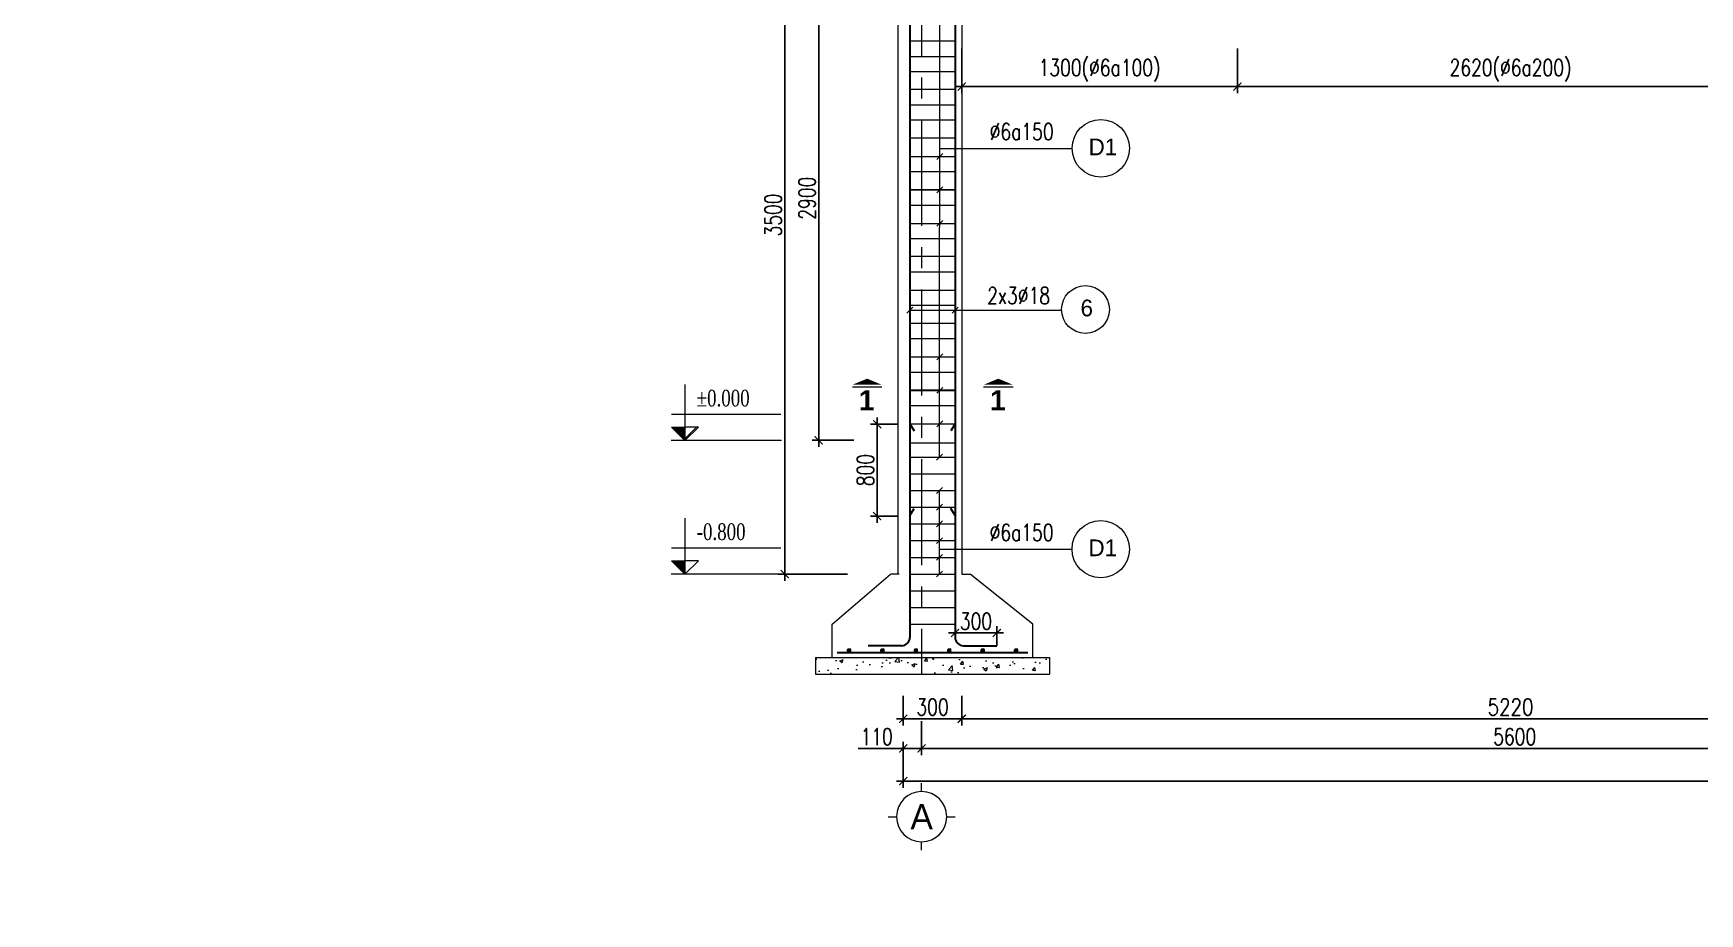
# Model space of a CAD drawing. Header units: millimetres. Extents: x -94324 to 105676, y -98316 to 125800.
# Drawn here: x -34277 to -24302, y 24552 to 29824 of the extents above; entities that cross this region are included whole.
import ezdxf
from ezdxf.enums import TextEntityAlignment as Align

# ---------------------------------------------------------------- set-up
doc = ezdxf.new("R2010")
doc.units = ezdxf.units.MM
doc.header["$MEASUREMENT"] = 0
doc.linetypes.add('CENTER', pattern=[50.8, 31.75, -6.35, 6.35, -6.35])
doc.layers.get('0').update_dxf_attribs({"lineweight": 20})
for name, color, linetype, lineweight in [('7', 7, 'Continuous', 20), ('8', 8, 'Continuous', 13), ('bao', 4, 'Continuous', 20), ('Dim', 8, 'Continuous', 15), ('hatch', 8, 'Continuous', 13), ('THEP', 3, 'Continuous', 18), ('thepchu', 1, 'Continuous', 30), ('Truc', 8, 'CENTER', 9)]:
    doc.layers.add(name, color=color, linetype=linetype, lineweight=lineweight)
doc.layers.add('TEXT', color=3, linetype='Continuous')
doc.styles.add('.VnAvantH', font='', dxfattribs={"width": 0.9})
doc.styles.add('.VnHelvetlnsH', font='')
doc.styles.add('ROMANS', font='romans.shx', dxfattribs={"width": 0.75, "bigfont": 'vns.shx'})
doc.styles.add('romans.shx', font='romans.shx', dxfattribs={"width": 0.75, "bigfont": 'vns.shx'})
doc.styles.add('VNAVANTH', font='')
doc.styles.add('vntimeh.shx', font='vntimeh.shx', dxfattribs={"width": 0.75})
doc.styles.get('.VnAvantH').set_extended_font_data('.VnAvantH')
doc.styles.get('.VnHelvetlnsH').set_extended_font_data('.VnHelvetInsH', bold=True)
doc.styles.get('VNAVANTH').set_extended_font_data('.VnAvantH')
doc.dimstyles.new('1-40', dxfattribs={"dimscale": 40, "dimtxt": 2.5, "dimasz": 1.2, "dimexe": 1, "dimexo": 0, "dimgap": 0.5, "dimtad": 1, "dimdec": 0, "dimzin": 0, "dimdsep": 46, "dimtxsty": 'romans.shx', "dimblk": 'ARCHTICK', "dimcen": 0.09, "dimdle": 1, "dimclrd": 8, "dimclre": 8, "dimclrt": 3, "dimadec": 0, "dimazin": 0, "dimtfac": 1, "dimtdec": 0, "dimtix": 1, "dimtmove": 0, "dimatfit": 3, "dimfxl": 1, "dimtolj": 1, "dimtzin": 0, "dimarcsym": 0})

# ---------------------------------------------------------------- blocks, each defined once
blk = doc.blocks.new('_ArchTick')
at = {"layer": 'Dim', "color": 0, "const_width": 0.15}
blk.add_lwpolyline([(-0.5, -0.5), (0.5, 0.5)], dxfattribs=at)
blk = doc.blocks.new('*D20')
at = {"layer": 'Defpoints', "color": 0, "transparency": 16777216}
for p in [(-28719.5, 29733), (-27069.5, 29733), (-27069.5, 29505.5)]:
    blk.add_point(p, dxfattribs=at)
at = {"layer": 'Dim', "color": 8, "lineweight": -2, "transparency": 16777216}
for p, q in [((-28719.5, 29733), (-28719.5, 29465.5)), ((-27069.5, 29733), (-27069.5, 29465.5)), ((-28759.5, 29505.5), (-27029.5, 29505.5))]:
    blk.add_line(p, q, dxfattribs=at)
at = {"layer": 'Dim', "color": 8, "lineweight": -2, "transparency": 16777216, "xscale": 48, "yscale": 48, "zscale": 48, "rotation": 180}
blk.add_blockref('_ArchTick', (-28719.5, 29505.5), dxfattribs=at)
at = {"layer": 'Dim', "color": 8, "lineweight": -2, "transparency": 16777216, "xscale": 48, "yscale": 48, "zscale": 48}
blk.add_blockref('_ArchTick', (-27069.5, 29505.5), dxfattribs=at)
at = {"layer": 'Dim', "color": 3, "transparency": 16777216, "insert": (-27894.5, 29601.7), "char_height": 100, "attachment_point": 5, "style": 'romans.shx'}
blk.add_mtext('\\A1;1300(%%C6a100)', dxfattribs=at)
blk = doc.blocks.new('*D21')
at = {"layer": 'Defpoints', "color": 0, "transparency": 16777216}
for p in [(-27069.5, 29733), (-23799.5, 29733), (-23799.5, 29505.5)]:
    blk.add_point(p, dxfattribs=at)
at = {"layer": 'Dim', "color": 8, "lineweight": -2, "transparency": 16777216}
for p, q in [((-27069.5, 29733), (-27069.5, 29465.5)), ((-23799.5, 29733), (-23799.5, 29465.5)), ((-27109.5, 29505.5), (-23759.5, 29505.5))]:
    blk.add_line(p, q, dxfattribs=at)
at = {"layer": 'Dim', "color": 8, "lineweight": -2, "transparency": 16777216, "xscale": 48, "yscale": 48, "zscale": 48, "rotation": 180}
blk.add_blockref('_ArchTick', (-27069.5, 29505.5), dxfattribs=at)
at = {"layer": 'Dim', "color": 8, "lineweight": -2, "transparency": 16777216, "xscale": 48, "yscale": 48, "zscale": 48}
blk.add_blockref('_ArchTick', (-23799.5, 29505.5), dxfattribs=at)
at = {"layer": 'Dim', "color": 3, "transparency": 16777216, "insert": (-25434.5, 29601.7), "char_height": 100, "attachment_point": 5, "style": 'romans.shx'}
blk.add_mtext('\\A1;2620(%%C6a200)', dxfattribs=at)
blk = doc.blocks.new('ct')
blk.add_hatch(color=256).paths.add_polyline_path([(0, 0), (-1.61, 1.6), (0, 1.6)])
at = {"ltscale": 50}
h = blk.add_hatch(dxfattribs=at)
h.set_pattern_fill('ANSI31', color=8, scale=1.406251, style=0)
h.set_pattern_definition([(45, (0, 5e-12), (-3.157, 3.157), [])])
h.paths.add_polyline_path([(0, 1.6), (0, 0), (1.61, 1.6)])
at = {"color": 8, "ltscale": 50}
for p, q in [((-1.59, 3.14), (11.47, 3.14)), ((11.56, 0), (-1.64, 0))]:
    blk.add_line(p, q, dxfattribs=at)
for points in [[(0, 6.69), (0, 0)], [(0, 0), (-1.61, 1.6), (0, 1.6)], [(0, 0), (1.61, 1.6), (0, 1.6)]]:
    blk.add_lwpolyline(points, dxfattribs=at)
at = {"color": 3, "style": 'vntimeh.shx', "width": 0.75}
blk.add_attdef('CT', (1.41, 4.07), '', height=2, dxfattribs=at)
blk = doc.blocks.new('thep')
at = {"layer": 'thepchu'}
for p, q in [((-0.5, 0), (0.5, 0)), ((-0.35, 0.35), (0.35, -0.35)), ((0.35, 0.35), (-0.35, -0.35)), ((0, 0.5), (0, -0.5))]:
    blk.add_line(p, q, dxfattribs=at)
at = {"layer": 'thepchu', "const_width": 0.0833}
blk.add_lwpolyline([(-0.5, 0, 1), (0.5, 0, 1), (-0.5, 0, 1)], format="xyb", dxfattribs=at)
blk = doc.blocks.new('*D25')
at = {"layer": 'Defpoints', "color": 0, "transparency": 16777216}
for p in [(-29575.5, 30286), (-29402.5, 30286), (-29365.5, 27387)]:
    blk.add_point(p, dxfattribs=at)
at = {"layer": 'Dim', "color": 8, "lineweight": -2, "transparency": 16777216}
for p, q in [((-29575.5, 27347), (-29575.5, 30326)), ((-29402.5, 30286), (-29615.5, 30286)), ((-29365.5, 27387), (-29615.5, 27387))]:
    blk.add_line(p, q, dxfattribs=at)
at = {"layer": 'Dim', "color": 8, "lineweight": -2, "transparency": 16777216, "xscale": 48, "yscale": 48, "zscale": 48}
for p, rotation in [((-29575.5, 30286), 90), ((-29575.5, 27387), 270)]:
    blk.add_blockref('_ArchTick', p, dxfattribs=dict(at, rotation=rotation))
at = {"layer": 'Dim', "color": 3, "transparency": 16777216, "insert": (-29645.5, 28836.5), "char_height": 100, "attachment_point": 5, "rotation": 90, "style": 'romans.shx'}
blk.add_mtext('\\A1;2900', dxfattribs=at)
blk = doc.blocks.new('*D29')
at = {"layer": 'Defpoints', "color": 0, "transparency": 16777216}
for p in [(-29778.5, 30886), (-29402.5, 30886), (-29402.5, 26586)]:
    blk.add_point(p, dxfattribs=at)
at = {"layer": 'Dim', "color": 8, "lineweight": -2, "transparency": 16777216}
for p, q in [((-29778.5, 26546), (-29778.5, 30926)), ((-29402.5, 30886), (-29818.5, 30886)), ((-29402.5, 26586), (-29818.5, 26586))]:
    blk.add_line(p, q, dxfattribs=at)
at = {"layer": 'Dim', "color": 8, "lineweight": -2, "transparency": 16777216, "xscale": 48, "yscale": 48, "zscale": 48}
for p, rotation in [((-29778.5, 30886), 90), ((-29778.5, 26586), 270)]:
    blk.add_blockref('_ArchTick', p, dxfattribs=dict(at, rotation=rotation))
at = {"layer": 'Dim', "color": 3, "transparency": 16777216, "insert": (-29848.5, 28736), "char_height": 100, "attachment_point": 5, "rotation": 90, "style": 'romans.shx'}
blk.add_mtext('\\A1;3500', dxfattribs=at)
blk = doc.blocks.new('mc')
at = {"color": 1, "ltscale": 2}
blk.add_line((2.21, 1.22), (-2.21, 1.22), dxfattribs=at)
blk.add_lwpolyline([(0, 0, 0, 4.29, 0), (0, 0.89, 2.5, 2.5, 0)], format="xyseb", dxfattribs=at)
at = {"style": '.VnHelvetlnsH'}
blk.add_attdef('1', text='', height=3, dxfattribs=at).set_placement((0.07, 3.22), align=Align.MIDDLE_CENTER)
blk = doc.blocks.new('*D90')
at = {"layer": 'Defpoints', "color": 0, "transparency": 16777216}
for p in [(-28959.5, 25705), (-21859.5, 25705), (-21859.5, 25542)]:
    blk.add_point(p, dxfattribs=at)
at = {"layer": 'Dim', "color": 8, "lineweight": -2, "transparency": 16777216}
for p, q in [((-28959.5, 25705), (-28959.5, 25502)), ((-21859.5, 25705), (-21859.5, 25502)), ((-28999.5, 25542), (-21819.5, 25542))]:
    blk.add_line(p, q, dxfattribs=at)
at = {"layer": 'Dim', "color": 8, "lineweight": -2, "transparency": 16777216, "xscale": 48, "yscale": 48, "zscale": 48, "rotation": 180}
blk.add_blockref('_ArchTick', (-28959.5, 25542), dxfattribs=at)
at = {"layer": 'Dim', "color": 8, "lineweight": -2, "transparency": 16777216, "xscale": 48, "yscale": 48, "zscale": 48}
blk.add_blockref('_ArchTick', (-21859.5, 25542), dxfattribs=at)
at = {"layer": 'Dim', "color": 3, "transparency": 16777216, "insert": (-25409.5, 25612), "char_height": 100, "attachment_point": 5, "style": 'romans.shx'}
blk.add_mtext('\\A1;5600', dxfattribs=at)
blk = doc.blocks.new('*D92')
at = {"layer": 'Defpoints', "color": 0, "transparency": 16777216}
for p in [(-29069.5, 25560.5), (-18859.5, 25549), (-18859.5, 25345.5)]:
    blk.add_point(p, dxfattribs=at)
at = {"layer": 'Dim', "color": 8, "lineweight": -2, "transparency": 16777216}
for p, q in [((-29069.5, 25560.5), (-29069.5, 25305.5)), ((-18859.5, 25549), (-18859.5, 25305.5)), ((-29109.5, 25345.5), (-18819.5, 25345.5))]:
    blk.add_line(p, q, dxfattribs=at)
at = {"layer": 'Dim', "color": 8, "lineweight": -2, "transparency": 16777216, "xscale": 48, "yscale": 48, "zscale": 48, "rotation": 180}
blk.add_blockref('_ArchTick', (-29069.5, 25345.5), dxfattribs=at)
at = {"layer": 'Dim', "color": 8, "lineweight": -2, "transparency": 16777216, "xscale": 48, "yscale": 48, "zscale": 48}
blk.add_blockref('_ArchTick', (-18859.5, 25345.5), dxfattribs=at)
at = {"layer": 'Dim', "color": 3, "transparency": 16777216, "insert": (-23964.5, 25415.5), "char_height": 100, "attachment_point": 5, "style": 'romans.shx'}
blk.add_mtext('\\A1;7110', dxfattribs=at)
blk = doc.blocks.new('*D93')
at = {"layer": 'Defpoints', "color": 0, "transparency": 16777216}
for p in [(-29069.5, 25857.5), (-28719.5, 25857.5), (-28719.5, 25719.5)]:
    blk.add_point(p, dxfattribs=at)
at = {"layer": 'Dim', "color": 8, "lineweight": -2, "transparency": 16777216}
for p, q in [((-29069.5, 25857.5), (-29069.5, 25679.5)), ((-28719.5, 25857.5), (-28719.5, 25679.5)), ((-29109.5, 25719.5), (-28679.5, 25719.5))]:
    blk.add_line(p, q, dxfattribs=at)
at = {"layer": 'Dim', "color": 8, "lineweight": -2, "transparency": 16777216, "xscale": 48, "yscale": 48, "zscale": 48, "rotation": 180}
blk.add_blockref('_ArchTick', (-29069.5, 25719.5), dxfattribs=at)
at = {"layer": 'Dim', "color": 8, "lineweight": -2, "transparency": 16777216, "xscale": 48, "yscale": 48, "zscale": 48}
blk.add_blockref('_ArchTick', (-28719.5, 25719.5), dxfattribs=at)
at = {"layer": 'Dim', "color": 3, "transparency": 16777216, "insert": (-28894.5, 25789.5), "char_height": 100, "attachment_point": 5, "style": 'romans.shx'}
blk.add_mtext('\\A1;300', dxfattribs=at)
blk = doc.blocks.new('*D94')
at = {"layer": 'Defpoints', "color": 0, "transparency": 16777216}
for p in [(-28719.5, 25857.5), (-22149.5, 25857.5), (-22149.5, 25719.5)]:
    blk.add_point(p, dxfattribs=at)
at = {"layer": 'Dim', "color": 8, "lineweight": -2, "transparency": 16777216}
for p, q in [((-28719.5, 25857.5), (-28719.5, 25679.5)), ((-22149.5, 25857.5), (-22149.5, 25679.5)), ((-28759.5, 25719.5), (-22109.5, 25719.5))]:
    blk.add_line(p, q, dxfattribs=at)
at = {"layer": 'Dim', "color": 8, "lineweight": -2, "transparency": 16777216, "xscale": 48, "yscale": 48, "zscale": 48, "rotation": 180}
blk.add_blockref('_ArchTick', (-28719.5, 25719.5), dxfattribs=at)
at = {"layer": 'Dim', "color": 8, "lineweight": -2, "transparency": 16777216, "xscale": 48, "yscale": 48, "zscale": 48}
blk.add_blockref('_ArchTick', (-22149.5, 25719.5), dxfattribs=at)
at = {"layer": 'Dim', "color": 3, "transparency": 16777216, "insert": (-25434.5, 25789.5), "char_height": 100, "attachment_point": 5, "style": 'romans.shx'}
blk.add_mtext('\\A1;{\\W0.8;5220}', dxfattribs=at)
blk = doc.blocks.new('SH')
at = {"layer": '8'}
for p, q in [((0, 20), (0, 0)), ((0, 20), (0, 0)), ((-80, -60), (-60, -60)), ((-80, -60), (-60, -60)), ((60, -60), (80, -60)), ((60, -60), (80, -60)), ((0, -120), (0, -140)), ((0, -120), (0, -140))]:
    blk.add_line(p, q, dxfattribs=at)
blk.add_circle((0, -60), 60, dxfattribs=at)
at = {"layer": 'TEXT', "style": '.VnAvantH'}
blk.add_attdef('SH', text='', height=60, dxfattribs=at).set_placement((0, -60), align=Align.MIDDLE_CENTER)
blk = doc.blocks.new('*D295')
at = {"layer": 'Defpoints', "color": 0, "transparency": 16777216}
for p in [(-29069.5, 25542), (-29069.5, 25542), (-28959.5, 25542)]:
    blk.add_point(p, dxfattribs=at)
at = {"layer": 'THEP', "color": 8, "lineweight": -2, "transparency": 16777216}
for p, q in [((-29069.5, 25542), (-29339.6, 25542)), ((-29069.5, 25542), (-29069.5, 25582)), ((-28919.5, 25542), (-29069.5, 25542)), ((-28959.5, 25542), (-28959.5, 25582))]:
    blk.add_line(p, q, dxfattribs=at)
at = {"layer": 'THEP', "color": 8, "lineweight": -2, "transparency": 16777216, "xscale": 48, "yscale": 48, "zscale": 48, "rotation": 180}
blk.add_blockref('_ArchTick', (-29069.5, 25542), dxfattribs=at)
at = {"layer": 'THEP', "color": 8, "lineweight": -2, "transparency": 16777216, "xscale": 48, "yscale": 48, "zscale": 48}
blk.add_blockref('_ArchTick', (-28959.5, 25542), dxfattribs=at)
at = {"layer": 'THEP', "color": 3, "transparency": 16777216, "insert": (-29228.6, 25612), "char_height": 100, "attachment_point": 5, "style": 'romans.shx'}
blk.add_mtext('\\A1;110', dxfattribs=at)
blk = doc.blocks.new('*D338')
at = {"layer": 'Defpoints', "color": 0, "transparency": 16777216}
for p in [(-28509.5, 26233), (-28759.5, 26206.6), (-28509.5, 26156.6)]:
    blk.add_point(p, dxfattribs=at)
at = {"layer": 'THEP', "color": 8, "lineweight": -2, "transparency": 16777216}
for p, q in [((-28799.5, 26233), (-28469.5, 26233)), ((-28759.5, 26206.6), (-28759.5, 26273)), ((-28509.5, 26156.6), (-28509.5, 26273))]:
    blk.add_line(p, q, dxfattribs=at)
at = {"layer": 'THEP', "color": 8, "lineweight": -2, "transparency": 16777216, "xscale": 48, "yscale": 48, "zscale": 48, "rotation": 180}
blk.add_blockref('_ArchTick', (-28759.5, 26233), dxfattribs=at)
at = {"layer": 'THEP', "color": 8, "lineweight": -2, "transparency": 16777216, "xscale": 48, "yscale": 48, "zscale": 48}
blk.add_blockref('_ArchTick', (-28509.5, 26233), dxfattribs=at)
at = {"layer": 'THEP', "color": 3, "transparency": 16777216, "insert": (-28634.5, 26303), "char_height": 100, "attachment_point": 5, "style": 'romans.shx'}
blk.add_mtext('\\A1;300', dxfattribs=at)
blk = doc.blocks.new('*D363')
at = {"layer": 'Defpoints', "color": 0, "transparency": 16777216}
for p in [(-29225.5, 27483.5), (-29102, 27483.5), (-29102, 26933)]:
    blk.add_point(p, dxfattribs=at)
at = {"layer": 'THEP', "color": 8, "lineweight": -2, "transparency": 16777216}
for p, q in [((-29102, 27483.5), (-29265.5, 27483.5)), ((-29225.5, 26893), (-29225.5, 27523.5)), ((-29102, 26933), (-29265.5, 26933))]:
    blk.add_line(p, q, dxfattribs=at)
at = {"layer": 'THEP', "color": 8, "lineweight": -2, "transparency": 16777216, "xscale": 48, "yscale": 48, "zscale": 48}
for p, rotation in [((-29225.5, 27483.5), 90), ((-29225.5, 26933), 270)]:
    blk.add_blockref('_ArchTick', p, dxfattribs=dict(at, rotation=rotation))
at = {"layer": 'THEP', "color": 3, "transparency": 16777216, "insert": (-29295.5, 27208.25), "char_height": 100, "attachment_point": 5, "rotation": 90, "style": 'romans.shx'}
blk.add_mtext('\\A1;800', dxfattribs=at)

msp = doc.modelspace()

# ---------------------------------------------------------------- hatches: boundary and pattern name
at = {"layer": 'hatch'}
h = msp.add_hatch(dxfattribs=at)
h.set_pattern_fill('AR-CONC', color=256, scale=30, style=0)
h.set_pattern_definition([(50, (0, 0), (215.17805, -18.82564), [22.5, -247.5]), (355, (0, 0), (-41.6254, 225.6576), [18, -198]), (100.4514, (17.93, -1.57), (173.5528, 206.8319), [19.122, -210.3426]), (46.1842, (0, 60), (320.1723, -49.6557), [33.75, -371.25]), (96.6356, (26.68, 55.86), (280.3988, 292.2354), [28.683, -315.514]), (351.1842, (0, 60), (280.3986, 292.2356), [27, -297]), (21, (30, 45), (179.0721, -120.7857), [22.5, -247.5]), (326, (30, 45), (72.9946, 217.545), [18, -198]), (71.4514, (44.92, 34.93), (252.0668, 96.7591), [19.122, -210.3426]), (37.5, (0, 0), (3.64796, 99.86816), [0, -195.6, 0, -201, 0, -198.75]), (7.5, (0, 0), (78.92086, 118.3235), [0, -114.6, 0, -191.1, 0, -75.75]), (327.5, (-66.9, 0), (160.14673, -6.76646), [0, -75, 0, -234, 0, -310.5]), (317.5, (-96.9, 0), (174.95585, 30.0315), [0, -97.5, 0, -155.4, 0, -220.5])])
h.paths.add_polyline_path([(-28194.5, 25986), (-28194.5, 26086), (-29594.5, 26086), (-29594.5, 25986)])

# ---------------------------------------------------------------- linework, layer by layer
at = {"layer": '7'}
msp.add_circle((5675.5, 1684), 100000, dxfattribs=at)
at = {"layer": '8'}
for p, q in [((-28852, 27286), (-28851, 30686)), ((-28868.7, 29068.3), (-28833.3, 29103.7)), ((-28868.7, 28868.3), (-28833.3, 28903.7)), ((-28868.7, 28668.3), (-28833.3, 28703.7)), ((-29047.2, 28148.8), (-29011.8, 28184.2)), ((-29029.5, 28166.5), (-28185, 28166.5)), ((-28777.2, 28148.8), (-28741.8, 28184.2)), ((-28868.7, 27868.3), (-28833.3, 27903.7)), ((-28868.7, 27668.3), (-28833.3, 27703.7)), ((-28868.7, 27468.3), (-28833.3, 27503.7)), ((-28869.7, 27268.3), (-28834.3, 27303.7)), ((-28869.7, 27068.3), (-28834.3, 27103.7)), ((-28852, 26586), (-28852, 27086)), ((-28869.7, 26968.3), (-28834.3, 27003.7)), ((-28869.7, 26868.3), (-28834.3, 26903.7)), ((-28869.7, 26768.3), (-28834.3, 26803.7)), ((-28869.7, 26668.3), (-28834.3, 26703.7)), ((-28869.7, 26568.3), (-28834.3, 26603.7))]:
    msp.add_line(p, q, dxfattribs=at)
at = {"layer": 'bao'}
for p, q in [((-29102, 34386), (-29102, 26583.5)), ((-28719.5, 30286), (-28719.5, 26586)), ((-29494.5, 26286), (-29145, 26586)), ((-29094.5, 26586), (-29144.5, 26586)), ((-28719.5, 26586), (-28669.5, 26586)), ((-28294.5, 26286), (-28669.5, 26586)), ((-29494.5, 26086), (-29494.5, 26286)), ((-28294.5, 26086), (-28294.5, 26286)), ((-29594.5, 26086), (-28194.5, 26086)), ((-29594.5, 26086), (-29594.5, 25986)), ((-28194.5, 26086), (-28194.5, 25986)), ((-29594.5, 25986), (-28194.5, 25986))]:
    msp.add_line(p, q, dxfattribs=at)
at = {"layer": 'THEP'}
for p, q in [((-29029.5, 29779.5), (-28759.5, 29779.5)), ((-29029.5, 29686), (-28759.5, 29686)), ((-29029.5, 29686), (-28759.5, 29686)), ((-29029.5, 29595.5), (-28759.5, 29595.5)), ((-29029.5, 29489), (-28759.5, 29489)), ((-29029.5, 29395.5), (-28759.5, 29395.5)), ((-29029.5, 29395.5), (-28759.5, 29395.5)), ((-29029.5, 29305), (-28759.5, 29305)), ((-29029.5, 29198.5), (-28759.5, 29198.5)), ((-28851.5, 29134.5), (-28065, 29134.5)), ((-29029.5, 29086), (-28759.5, 29086)), ((-29029.5, 28995.5), (-28759.5, 28995.5)), ((-29029.5, 28889), (-28759.5, 28889)), ((-29029.5, 28886), (-28759.5, 28886)), ((-29029.5, 28795.5), (-28759.5, 28795.5)), ((-29029.5, 28686), (-28759.5, 28686)), ((-29029.5, 28686), (-28759.5, 28686)), ((-29029.5, 28595.5), (-28759.5, 28595.5)), ((-29029.5, 28489), (-28759.5, 28489)), ((-29029.5, 28395.5), (-28759.5, 28395.5)), ((-29029.5, 28286), (-28759.5, 28286)), ((-29029.5, 28286), (-28759.5, 28286)), ((-29029.5, 28195.5), (-28759.5, 28195.5)), ((-29029.5, 28166.5), (-28122, 28166.5)), ((-29029.5, 28089), (-28759.5, 28089)), ((-29029.5, 27995.5), (-28759.5, 27995.5)), ((-29029.5, 27886), (-28759.5, 27886)), ((-29029.5, 27886), (-28759.5, 27886)), ((-29029.5, 27886), (-28759.5, 27886)), ((-29029.5, 27795.5), (-28759.5, 27795.5)), ((-29029.5, 27689), (-28759.5, 27689)), ((-29029.5, 27686), (-28759.5, 27686)), ((-29029.5, 27595.5), (-28759.5, 27595.5)), ((-29029.5, 27486), (-28759.5, 27486)), ((-29029.5, 27486), (-28759.5, 27486)), ((-29029.5, 27372.5), (-28759.5, 27372.5)), ((-29029.5, 27286), (-28759.5, 27286)), ((-29029.5, 27186), (-28759.5, 27186)), ((-29029.5, 27086), (-28759.5, 27086)), ((-29029.5, 26986), (-28759.5, 26986)), ((-29029.5, 26886), (-28759.5, 26886)), ((-29029.5, 26786), (-28759.5, 26786)), ((-28852, 26734), (-28065.5, 26734)), ((-29029.5, 26686), (-28759.5, 26686)), ((-29029.5, 26586), (-28759.5, 26586)), ((-29029.5, 26486), (-28759.5, 26486)), ((-29029.5, 26386), (-28759.5, 26386)), ((-29029.5, 26286), (-28759.5, 26286))]:
    msp.add_line(p, q, dxfattribs=at)
for centre, radius in [((-27887, 29135.5), 172), ((-27979, 28170), 143), ((-27887.5, 26735), 172)]:
    msp.add_circle(centre, radius, dxfattribs=at)
at = {"layer": 'thepchu'}
for p, q in [((-29029.5, 34386.5), (-29029.5, 26206.6)), ((-28759.5, 33836), (-28759.5, 26206.6)), ((-29029.5, 27486), (-29004.5, 27442.7)), ((-28759.5, 27486), (-28784.5, 27442.7)), ((-29029.5, 26936), (-29004.5, 26979.3)), ((-28759.5, 26936), (-28784.5, 26979.3)), ((-29079.5, 26156.6), (-29279.5, 26156.6)), ((-28709.5, 26156.6), (-28509.5, 26156.6)), ((-29464.5, 26116), (-28324.5, 26116))]:
    msp.add_line(p, q, dxfattribs=at)
for centre, start, end in [((-29079.5, 26206.6), 270, 0), ((-28709.5, 26206.6), 180, 270)]:
    msp.add_arc(centre, 50, start, end, dxfattribs=at)
at = {"layer": 'Truc', "ltscale": 20}
msp.add_line((-28959.5, 34386), (-28959.5, 25986), dxfattribs=at)

# ---------------------------------------------------------------- block references
ref = msp.add_blockref('mc', (-29285.9, 27755.9), dxfattribs=dict(xscale=40, yscale=40, zscale=40, rotation=180))
ref.add_attrib('1', '1', dxfattribs={"height": 120, "style": '.VnHelvetlnsH'}).set_placement((-29288.6, 27627), align=Align.MIDDLE_CENTER)
ref = msp.add_blockref('mc', (-28500.7, 27755.9), dxfattribs=dict(xscale=40, yscale=40, zscale=40, rotation=180))
ref.add_attrib('1', '1', dxfattribs={"height": 120, "style": '.VnHelvetlnsH'}).set_placement((-28503.4, 27627), align=Align.MIDDLE_CENTER)
at = {"xscale": 50, "yscale": 50, "zscale": 50}
for p, values in [((-30376.5, 27386), {'CT': '%%p0.000'}), ((-30376.5, 26586), {'CT': '-0.800'})]:
    msp.add_blockref('ct', p, dxfattribs=at).add_auto_attribs(values)
at = {"layer": 'bao'}
ref = msp.add_blockref('SH', (-28959.5, 24983), dxfattribs=dict(at, xscale=-2.5, yscale=2.5, zscale=2.5, rotation=180))
ref.add_attrib('SH', 'a', dxfattribs={"layer": 'TEXT', "height": 150, "style": '.VnAvantH'}).set_placement((-28959.5, 25133.2), align=Align.MIDDLE_CENTER)
at = {"layer": 'thepchu', "yscale": 25, "zscale": 25}
for p, xscale in [((-29394.5, 26128.5), -25), ((-29194.5, 26128.5), -25), ((-28994.5, 26128.5), -25), ((-28794.5, 26128.5), 25), ((-28594.5, 26128.5), 25), ((-28394.5, 26128.5), 25)]:
    msp.add_blockref('thep', p, dxfattribs=dict(at, xscale=xscale))

# ---------------------------------------------------------------- texts
at = {"layer": 'THEP', "char_height": 100, "attachment_point": 1}
for s, width, insert, style in [('Ø6a150', 287, (-28552, 29285.5), 'ROMANS'), ('D1', 158.5, (-27960, 29193.4), 'VNAVANTH'), ('2x3Ø18', 287, (-28567.1, 28303.2), 'ROMANS'), ('6', 158.5, (-28008.4, 28229.2), 'VNAVANTH'), ('Ø6a150', 287, (-28552.5, 26885), 'ROMANS'), ('D1', 158.5, (-27960.6, 26792.9), 'VNAVANTH')]:
    msp.add_mtext_dynamic_manual_height_columns(s, width=width, gutter_width=500, heights=[0], dxfattribs=dict(at, insert=insert, style=style))

# ---------------------------------------------------------------- dimensions: what is measured, and where the dimension line sits
at = {"layer": 'Dim'}
dim = msp.add_linear_dim(base=(-29778.5, 30886), p1=(-29402.5, 26586), p2=(-29402.5, 30886), angle=90, text='3500', dimstyle='1-40', dxfattribs=at)
dim.commit()
dim.dimension.update_dxf_attribs({"geometry": '*D29', "text_midpoint": (-29848.5, 28736)})
dim = msp.add_linear_dim(base=(-29575.5, 30286), p1=(-29365.5, 27387), p2=(-29402.5, 30286), angle=90, text='2900', dimstyle='1-40', override={"dimtmove": 1}, dxfattribs=at)
dim.commit()
dim.dimension.update_dxf_attribs({"geometry": '*D25', "text_midpoint": (-29645.5, 28836.5)})
dim = msp.add_linear_dim(base=(-27069.5, 29505.5), p1=(-28719.5, 29733), p2=(-27069.5, 29733), text='1300(%%C6a100)', dimstyle='1-40', dxfattribs=at)
dim.commit()
dim.dimension.update_dxf_attribs({"geometry": '*D20', "text_midpoint": (-27894.5, 29601.7)})
for base, p1, p2, text, picture, middle in [((-23799.5, 29505.5), (-27069.5, 29733), (-23799.5, 29733), '2620(%%C6a200)', '*D21', (-25434.5, 29601.7)), ((-28719.5, 25719.5), (-29069.5, 25857.5), (-28719.5, 25857.5), '300', '*D93', (-28894.5, 25789.5)), ((-22149.5, 25719.5), (-28719.5, 25857.5), (-22149.5, 25857.5), '{\\W0.8;5220}', '*D94', (-25434.5, 25789.5)), ((-21859.5, 25542), (-28959.5, 25705), (-21859.5, 25705), '5600', '*D90', (-25409.5, 25612)), ((-18859.5, 25345.5), (-29069.5, 25560.5), (-18859.5, 25549), '7110', '*D92', (-23964.5, 25415.5))]:
    dim = msp.add_linear_dim(base=base, p1=p1, p2=p2, text=text, dimstyle='1-40', override={"dimtmove": 1}, dxfattribs=at)
    dim.commit()
    dim.dimension.update_dxf_attribs({"geometry": picture, "text_midpoint": middle})
at = {"layer": 'THEP'}
dim = msp.add_linear_dim(base=(-29225.5, 27483.5), p1=(-29102, 26933), p2=(-29102, 27483.5), angle=90, text='800', dimstyle='1-40', dxfattribs=at)
dim.commit()
dim.dimension.update_dxf_attribs({"geometry": '*D363', "text_midpoint": (-29295.5, 27208.2)})
dim = msp.add_linear_dim(base=(-28509.5, 26233), p1=(-28759.5, 26206.6), p2=(-28509.5, 26156.6), text='300', dimstyle='1-40', dxfattribs=at)
dim.commit()
dim.dimension.update_dxf_attribs({"geometry": '*D338', "text_midpoint": (-28634.5, 26303)})
dim = msp.add_linear_dim(base=(-29069.5, 25542), p1=(-28959.5, 25542), p2=(-29069.5, 25542), dimstyle='1-40', dxfattribs=at)
dim.commit()
dim.dimension.update_dxf_attribs({"geometry": '*D295', "text_midpoint": (-29228.6, 25542), "dimtype": 160})

doc.saveas('drawing.dxf')
